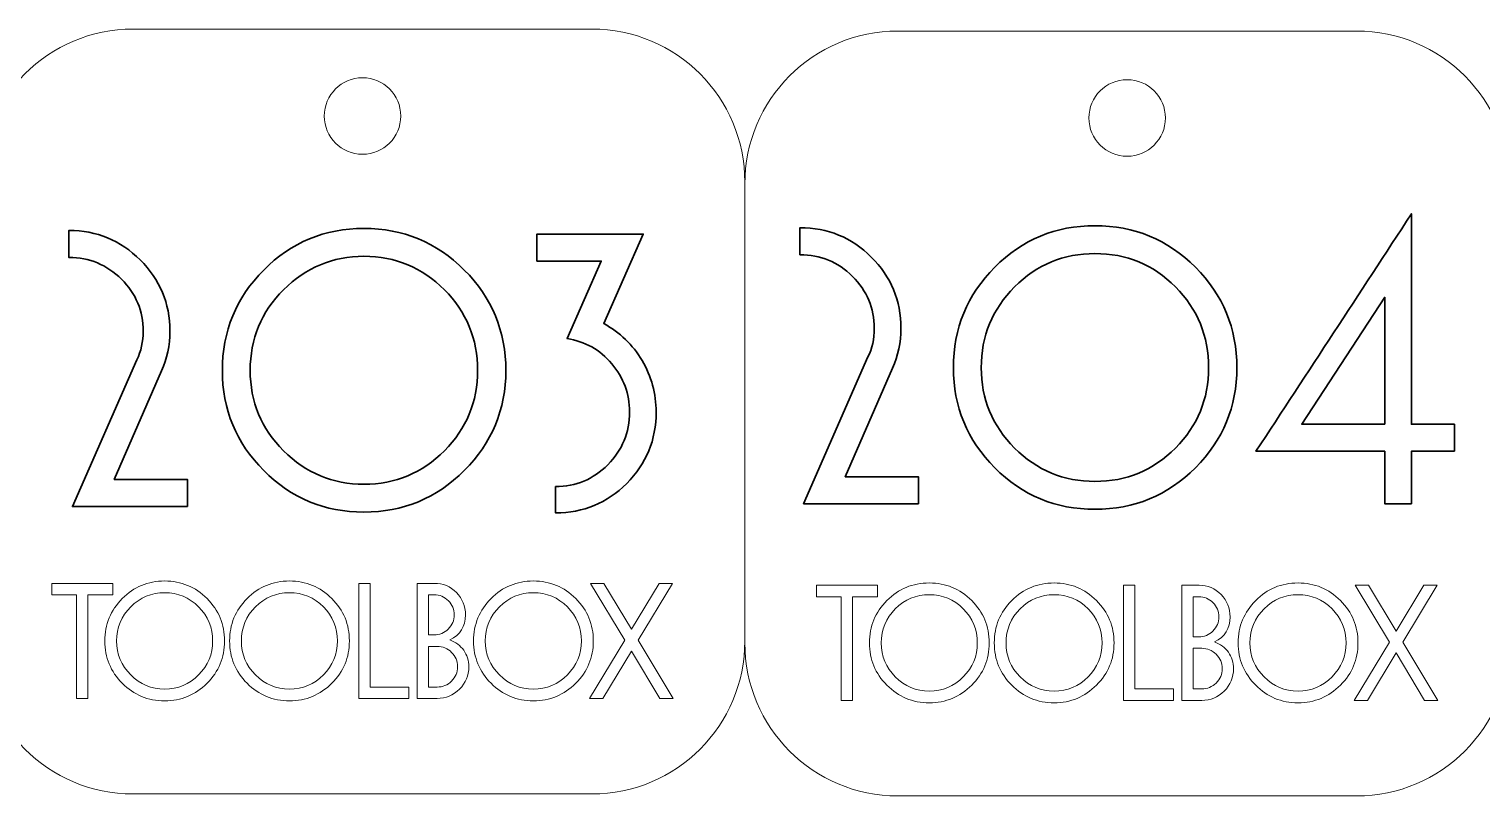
# Model space of a CAD drawing. Header units: inches. Extents: x 269 to 1026, y -294 to 278.
# Drawn here: x 322.7 to 417.7, y 227.8 to 277.9 of the extents above; entities that cross this region are included whole.
import ezdxf

# ---------------------------------------------------------------- set-up
doc = ezdxf.new("R2010")
doc.units = ezdxf.units.IN
doc.header["$MEASUREMENT"] = 0
doc.layers.add('Default', color=7, linetype='Continuous')

# ---------------------------------------------------------------- blocks, each defined once
blk = doc.blocks.new('block 359')
at = {"layer": 'Default', "color": 7, "lineweight": 35}
for points, knots in [([(333.017, 246.688), (333.017, 246.688), (325.505, 246.688), (325.505, 246.688), (325.505, 246.688), (329.716, 256.282), (329.716, 256.282), (329.993, 256.836), (330.132, 257.46), (330.132, 258.154), (330.132, 259.471), (329.657, 260.602), (328.707, 261.547), (327.757, 262.491), (326.611, 262.964), (325.27, 262.964), (325.27, 262.964), (325.27, 264.732), (325.27, 264.732), (327.089, 264.732), (328.645, 264.09), (329.937, 262.808), (331.228, 261.525), (331.874, 259.974), (331.874, 258.154), (331.874, 257.218), (331.692, 256.351), (331.328, 255.554), (331.328, 255.554), (328.233, 248.456), (328.233, 248.456), (328.233, 248.456), (333.017, 248.456), (333.017, 248.456), (333.017, 248.456), (333.017, 246.688), (333.017, 246.688)], [0, 0, 0, 0, 1, 1, 1, 2, 2, 2, 3, 3, 3, 4, 4, 4, 5, 5, 5, 6, 6, 6, 7, 7, 7, 8, 8, 8, 9, 9, 9, 10, 10, 10, 11, 11, 11, 12, 12, 12, 12]), ([(353.843, 255.58), (353.843, 253.032), (352.937, 250.852), (351.127, 249.041), (349.315, 247.229), (347.127, 246.324), (344.561, 246.324), (341.996, 246.324), (339.812, 247.229), (338.009, 249.041), (336.207, 250.852), (335.305, 253.032), (335.305, 255.58), (335.305, 258.145), (336.207, 260.333), (338.009, 262.145), (339.812, 263.956), (341.996, 264.862), (344.561, 264.862), (347.127, 264.862), (349.315, 263.956), (351.127, 262.145), (352.937, 260.333), (353.843, 258.145), (353.843, 255.58)], [0, 0, 0, 0, 1, 1, 1, 2, 2, 2, 3, 3, 3, 4, 4, 4, 5, 5, 5, 6, 6, 6, 7, 7, 7, 8, 8, 8, 8]), ([(363.671, 252.875), (363.671, 251.038), (363.03, 249.478), (361.747, 248.195), (360.464, 246.913), (358.913, 246.272), (357.093, 246.272), (357.093, 246.272), (357.093, 247.988), (357.093, 247.988), (358.421, 247.988), (359.559, 248.464), (360.507, 249.418), (361.455, 250.371), (361.929, 251.524), (361.929, 252.876), (361.929, 254.054), (361.542, 255.103), (360.767, 256.022), (359.992, 256.94), (359.018, 257.486), (357.847, 257.66), (357.847, 257.66), (360.083, 262.73), (360.083, 262.73), (360.083, 262.73), (355.871, 262.73), (355.871, 262.73), (355.871, 262.73), (355.871, 264.498), (355.871, 264.498), (355.871, 264.498), (362.823, 264.498), (362.823, 264.498), (362.823, 264.498), (360.243, 258.646), (360.243, 258.646), (361.299, 258.074), (362.134, 257.268), (362.749, 256.228), (363.364, 255.188), (363.671, 254.071), (363.671, 252.875)], [0, 0, 0, 0, 1, 1, 1, 2, 2, 2, 3, 3, 3, 4, 4, 4, 5, 5, 5, 6, 6, 6, 7, 7, 7, 8, 8, 8, 9, 9, 9, 10, 10, 10, 11, 11, 11, 12, 12, 12, 13, 13, 13, 14, 14, 14, 14]), ([(351.998, 255.58), (351.998, 257.642), (351.273, 259.402), (349.826, 260.858), (348.379, 262.314), (346.624, 263.042), (344.561, 263.042), (342.516, 263.042), (340.765, 262.314), (339.31, 260.858), (337.853, 259.402), (337.125, 257.642), (337.125, 255.58), (337.125, 253.534), (337.853, 251.784), (339.31, 250.328), (340.765, 248.872), (342.516, 248.144), (344.561, 248.144), (346.624, 248.144), (348.379, 248.872), (349.826, 250.328), (351.273, 251.784), (351.998, 253.534), (351.998, 255.58)], [0, 0, 0, 0, 1, 1, 1, 2, 2, 2, 3, 3, 3, 4, 4, 4, 5, 5, 5, 6, 6, 6, 7, 7, 7, 8, 8, 8, 8])]:
    blk.add_open_spline(points, degree=3, knots=knots, dxfattribs=at)
blk = doc.blocks.new('block 358')
at = {"layer": 'Default'}
blk.add_blockref('block 359', (0, 0), dxfattribs=at)
blk = doc.blocks.new('block 361')
at = {"layer": 'Default', "color": 7, "lineweight": 35}
blk.add_lwpolyline([(411.318, 252.07), (411.318, 260.363), (405.887, 252.07), (411.318, 252.07)], dxfattribs=at)
for points, knots in [([(415.868, 250.302), (415.868, 250.302), (413.06, 250.302), (413.06, 250.302), (413.06, 250.302), (413.06, 246.87), (413.06, 246.87), (413.06, 246.87), (411.318, 246.87), (411.318, 246.87), (411.318, 246.87), (411.318, 250.302), (411.318, 250.302), (411.318, 250.302), (402.894, 250.302), (402.894, 250.302), (406.274, 255.449), (409.663, 260.623), (413.06, 265.823), (413.06, 265.823), (413.06, 252.07), (413.06, 252.07), (413.06, 252.07), (415.868, 252.07), (415.868, 252.07), (415.868, 252.07), (415.868, 250.302), (415.868, 250.302)], [0, 0, 0, 0, 1, 1, 1, 2, 2, 2, 3, 3, 3, 4, 4, 4, 5, 5, 5, 6, 6, 6, 7, 7, 7, 8, 8, 8, 9, 9, 9, 9]), ([(380.821, 246.87), (380.821, 246.87), (373.308, 246.87), (373.308, 246.87), (373.308, 246.87), (377.519, 256.464), (377.519, 256.464), (377.796, 257.018), (377.935, 257.642), (377.935, 258.336), (377.935, 259.653), (377.46, 260.784), (376.51, 261.729), (375.56, 262.673), (374.414, 263.146), (373.073, 263.146), (373.073, 263.146), (373.073, 264.914), (373.073, 264.914), (374.893, 264.914), (376.448, 264.272), (377.74, 262.99), (379.031, 261.707), (379.677, 260.156), (379.677, 258.336), (379.677, 257.4), (379.495, 256.533), (379.131, 255.736), (379.131, 255.736), (376.036, 248.638), (376.036, 248.638), (376.036, 248.638), (380.821, 248.638), (380.821, 248.638), (380.821, 248.638), (380.821, 246.87), (380.821, 246.87)], [0, 0, 0, 0, 1, 1, 1, 2, 2, 2, 3, 3, 3, 4, 4, 4, 5, 5, 5, 6, 6, 6, 7, 7, 7, 8, 8, 8, 9, 9, 9, 10, 10, 10, 11, 11, 11, 12, 12, 12, 12]), ([(401.647, 255.762), (401.647, 253.214), (400.741, 251.034), (398.93, 249.223), (397.118, 247.411), (394.93, 246.505), (392.365, 246.505), (389.799, 246.505), (387.615, 247.411), (385.813, 249.223), (384.009, 251.034), (383.109, 253.214), (383.109, 255.762), (383.109, 258.327), (384.009, 260.515), (385.813, 262.327), (387.615, 264.138), (389.799, 265.044), (392.365, 265.044), (394.93, 265.044), (397.118, 264.138), (398.93, 262.327), (400.741, 260.515), (401.647, 258.327), (401.647, 255.762)], [0, 0, 0, 0, 1, 1, 1, 2, 2, 2, 3, 3, 3, 4, 4, 4, 5, 5, 5, 6, 6, 6, 7, 7, 7, 8, 8, 8, 8]), ([(399.8, 255.762), (399.8, 257.824), (399.077, 259.584), (397.63, 261.04), (396.182, 262.496), (394.427, 263.223), (392.365, 263.223), (390.319, 263.223), (388.568, 262.496), (387.112, 261.04), (385.657, 259.584), (384.929, 257.824), (384.929, 255.762), (384.929, 253.716), (385.657, 251.966), (387.112, 250.51), (388.568, 249.053), (390.319, 248.325), (392.365, 248.325), (394.427, 248.325), (396.182, 249.053), (397.63, 250.51), (399.077, 251.966), (399.8, 253.716), (399.8, 255.762)], [0, 0, 0, 0, 1, 1, 1, 2, 2, 2, 3, 3, 3, 4, 4, 4, 5, 5, 5, 6, 6, 6, 7, 7, 7, 8, 8, 8, 8])]:
    blk.add_open_spline(points, degree=3, knots=knots, dxfattribs=at)
blk = doc.blocks.new('block 360')
at = {"layer": 'Default'}
blk.add_blockref('block 361', (0, 0), dxfattribs=at)
blk = doc.blocks.new('block 434')
at = {"layer": 'Default', "color": 240, "lineweight": 9}
blk.add_open_spline([(329.471, 227.897), (329.471, 227.897), (359.471, 227.897), (359.471, 227.897), (364.993, 227.897), (369.471, 232.374), (369.471, 237.897), (369.471, 237.897), (369.471, 267.897), (369.471, 267.897), (369.471, 273.419), (364.993, 277.897), (359.471, 277.897), (359.471, 277.897), (329.471, 277.897), (329.471, 277.897), (323.948, 277.897), (319.471, 273.419), (319.471, 267.897), (319.471, 267.897), (319.471, 237.897), (319.471, 237.897), (319.471, 232.374), (323.948, 227.897), (329.471, 227.897)], degree=3, knots=[0, 0, 0, 0, 1, 1, 1, 2, 2, 2, 3, 3, 3, 4, 4, 4, 5, 5, 5, 6, 6, 6, 7, 7, 7, 8, 8, 8, 8], dxfattribs=at)
blk = doc.blocks.new('block 435')
at = {"layer": 'Default', "color": 240, "lineweight": 9}
blk.add_open_spline([(341.971, 272.213), (341.971, 273.594), (343.09, 274.713), (344.471, 274.713), (345.851, 274.713), (346.971, 273.594), (346.971, 272.213), (346.971, 270.833), (345.851, 269.713), (344.471, 269.713), (343.09, 269.713), (341.971, 270.833), (341.971, 272.213)], degree=3, knots=[0, 0, 0, 0, 1, 1, 1, 2, 2, 2, 3, 3, 3, 4, 4, 4, 4], dxfattribs=at)
blk = doc.blocks.new('block 436')
at = {"layer": 'Default', "color": 7, "lineweight": 5}
blk.add_lwpolyline([(328.147, 240.918), (326.51, 240.918), (326.51, 234.14), (325.774, 234.14), (325.774, 240.918), (324.148, 240.918), (324.148, 241.665), (328.147, 241.665), (328.147, 240.918)], dxfattribs=at)
blk = doc.blocks.new('block 437')
at = {"layer": 'Default', "color": 7, "lineweight": 5}
blk.add_open_spline([(335.452, 237.897), (335.452, 236.821), (335.069, 235.899), (334.304, 235.134), (333.539, 234.369), (332.614, 233.986), (331.53, 233.986), (330.446, 233.986), (329.523, 234.369), (328.762, 235.134), (328, 235.899), (327.62, 236.821), (327.62, 237.897), (327.62, 238.981), (328, 239.905), (328.762, 240.67), (329.523, 241.436), (330.446, 241.819), (331.53, 241.819), (332.614, 241.819), (333.539, 241.436), (334.304, 240.67), (335.069, 239.905), (335.452, 238.981), (335.452, 237.897)], degree=3, knots=[0, 0, 0, 0, 1, 1, 1, 2, 2, 2, 3, 3, 3, 4, 4, 4, 5, 5, 5, 6, 6, 6, 7, 7, 7, 8, 8, 8, 8], dxfattribs=at)
blk = doc.blocks.new('block 438')
at = {"layer": 'Default', "color": 7, "lineweight": 5}
blk.add_open_spline([(334.672, 237.897), (334.672, 238.768), (334.366, 239.512), (333.755, 240.127), (333.143, 240.742), (332.402, 241.049), (331.53, 241.049), (330.666, 241.049), (329.927, 240.742), (329.311, 240.127), (328.696, 239.512), (328.389, 238.768), (328.389, 237.897), (328.389, 237.033), (328.696, 236.293), (329.311, 235.678), (329.927, 235.063), (330.666, 234.755), (331.53, 234.755), (332.402, 234.755), (333.143, 235.063), (333.755, 235.678), (334.366, 236.293), (334.672, 237.033), (334.672, 237.897)], degree=3, knots=[0, 0, 0, 0, 1, 1, 1, 2, 2, 2, 3, 3, 3, 4, 4, 4, 5, 5, 5, 6, 6, 6, 7, 7, 7, 8, 8, 8, 8], dxfattribs=at)
blk = doc.blocks.new('block 439')
at = {"layer": 'Default', "color": 7, "lineweight": 5}
blk.add_open_spline([(343.613, 237.897), (343.613, 236.821), (343.231, 235.899), (342.465, 235.134), (341.7, 234.369), (340.775, 233.986), (339.692, 233.986), (338.608, 233.986), (337.685, 234.369), (336.924, 235.134), (336.162, 235.899), (335.781, 236.821), (335.781, 237.897), (335.781, 238.981), (336.162, 239.905), (336.924, 240.67), (337.685, 241.436), (338.608, 241.819), (339.692, 241.819), (340.775, 241.819), (341.7, 241.436), (342.465, 240.67), (343.231, 239.905), (343.613, 238.981), (343.613, 237.897)], degree=3, knots=[0, 0, 0, 0, 1, 1, 1, 2, 2, 2, 3, 3, 3, 4, 4, 4, 5, 5, 5, 6, 6, 6, 7, 7, 7, 8, 8, 8, 8], dxfattribs=at)
blk = doc.blocks.new('block 440')
at = {"layer": 'Default', "color": 7, "lineweight": 5}
blk.add_open_spline([(342.833, 237.897), (342.833, 238.768), (342.527, 239.512), (341.916, 240.127), (341.305, 240.742), (340.563, 241.049), (339.692, 241.049), (338.827, 241.049), (338.088, 240.742), (337.473, 240.127), (336.858, 239.512), (336.55, 238.768), (336.55, 237.897), (336.55, 237.033), (336.858, 236.293), (337.473, 235.678), (338.088, 235.063), (338.827, 234.755), (339.692, 234.755), (340.563, 234.755), (341.305, 235.063), (341.916, 235.678), (342.527, 236.293), (342.833, 237.033), (342.833, 237.897)], degree=3, knots=[0, 0, 0, 0, 1, 1, 1, 2, 2, 2, 3, 3, 3, 4, 4, 4, 5, 5, 5, 6, 6, 6, 7, 7, 7, 8, 8, 8, 8], dxfattribs=at)
blk = doc.blocks.new('block 441')
at = {"layer": 'Default', "color": 7, "lineweight": 5}
blk.add_lwpolyline([(347.502, 234.14), (344.239, 234.14), (344.239, 241.665), (344.975, 241.665), (344.975, 234.887), (347.502, 234.887), (347.502, 234.14)], dxfattribs=at)
blk = doc.blocks.new('block 442')
at = {"layer": 'Default', "color": 7, "lineweight": 5}
blk.add_open_spline([(351.423, 236.216), (351.423, 235.645), (351.22, 235.156), (350.814, 234.75), (350.407, 234.343), (349.919, 234.14), (349.348, 234.14), (349.348, 234.14), (348.051, 234.14), (348.051, 234.14), (348.051, 234.14), (348.051, 241.665), (348.051, 241.665), (348.051, 241.665), (349.171, 241.665), (349.171, 241.665), (349.736, 241.665), (350.215, 241.463), (350.611, 241.061), (351.006, 240.658), (351.204, 240.171), (351.204, 239.599), (351.204, 238.845), (350.863, 238.3), (350.182, 237.963), (350.563, 237.824), (350.865, 237.598), (351.089, 237.287), (351.312, 236.976), (351.423, 236.619), (351.423, 236.216)], degree=3, knots=[0, 0, 0, 0, 1, 1, 1, 2, 2, 2, 3, 3, 3, 4, 4, 4, 5, 5, 5, 6, 6, 6, 7, 7, 7, 8, 8, 8, 9, 9, 9, 10, 10, 10, 10], dxfattribs=at)
blk = doc.blocks.new('block 443')
at = {"layer": 'Default', "color": 7, "lineweight": 5}
blk.add_open_spline([(350.468, 239.599), (350.468, 239.958), (350.34, 240.268), (350.084, 240.528), (349.828, 240.787), (349.522, 240.918), (349.166, 240.918), (349.166, 240.918), (348.787, 240.918), (348.787, 240.918), (348.787, 240.918), (348.787, 238.292), (348.787, 238.292), (348.787, 238.292), (349.143, 238.292), (349.143, 238.292), (349.507, 238.292), (349.819, 238.42), (350.078, 238.677), (350.338, 238.933), (350.468, 239.24), (350.468, 239.599)], degree=3, knots=[0, 0, 0, 0, 1, 1, 1, 2, 2, 2, 3, 3, 3, 4, 4, 4, 5, 5, 5, 6, 6, 6, 7, 7, 7, 7], dxfattribs=at)
blk = doc.blocks.new('block 444')
at = {"layer": 'Default', "color": 7, "lineweight": 5}
blk.add_open_spline([(350.688, 236.216), (350.688, 236.582), (350.556, 236.895), (350.293, 237.155), (350.03, 237.415), (349.713, 237.546), (349.343, 237.546), (349.343, 237.546), (348.787, 237.546), (348.787, 237.546), (348.787, 237.546), (348.787, 234.887), (348.787, 234.887), (348.787, 234.887), (349.343, 234.887), (349.343, 234.887), (349.713, 234.887), (350.03, 235.017), (350.293, 235.277), (350.556, 235.537), (350.688, 235.85), (350.688, 236.216)], degree=3, knots=[0, 0, 0, 0, 1, 1, 1, 2, 2, 2, 3, 3, 3, 4, 4, 4, 5, 5, 5, 6, 6, 6, 7, 7, 7, 7], dxfattribs=at)
blk = doc.blocks.new('block 445')
at = {"layer": 'Default', "color": 7, "lineweight": 5}
blk.add_open_spline([(359.563, 237.897), (359.563, 236.821), (359.181, 235.899), (358.415, 235.134), (357.65, 234.369), (356.725, 233.986), (355.642, 233.986), (354.558, 233.986), (353.635, 234.369), (352.874, 235.134), (352.112, 235.899), (351.731, 236.821), (351.731, 237.897), (351.731, 238.981), (352.112, 239.905), (352.874, 240.67), (353.635, 241.436), (354.558, 241.819), (355.642, 241.819), (356.725, 241.819), (357.65, 241.436), (358.415, 240.67), (359.181, 239.905), (359.563, 238.981), (359.563, 237.897)], degree=3, knots=[0, 0, 0, 0, 1, 1, 1, 2, 2, 2, 3, 3, 3, 4, 4, 4, 5, 5, 5, 6, 6, 6, 7, 7, 7, 8, 8, 8, 8], dxfattribs=at)
blk = doc.blocks.new('block 446')
at = {"layer": 'Default', "color": 7, "lineweight": 5}
blk.add_open_spline([(358.783, 237.897), (358.783, 238.768), (358.478, 239.512), (357.866, 240.127), (357.255, 240.742), (356.513, 241.049), (355.642, 241.049), (354.777, 241.049), (354.038, 240.742), (353.423, 240.127), (352.808, 239.512), (352.5, 238.768), (352.5, 237.897), (352.5, 237.033), (352.808, 236.293), (353.423, 235.678), (354.038, 235.063), (354.777, 234.755), (355.642, 234.755), (356.513, 234.755), (357.255, 235.063), (357.866, 235.678), (358.478, 236.293), (358.783, 237.033), (358.783, 237.897)], degree=3, knots=[0, 0, 0, 0, 1, 1, 1, 2, 2, 2, 3, 3, 3, 4, 4, 4, 5, 5, 5, 6, 6, 6, 7, 7, 7, 8, 8, 8, 8], dxfattribs=at)
blk = doc.blocks.new('block 447')
at = {"layer": 'Default', "color": 7, "lineweight": 5}
blk.add_lwpolyline([(364.793, 234.14), (363.92, 234.14), (362.058, 237.241), (360.183, 234.14), (359.311, 234.14), (361.622, 237.942), (359.372, 241.665), (360.244, 241.665), (362.052, 238.675), (363.859, 241.665), (364.731, 241.665), (362.494, 237.942), (364.793, 234.14)], dxfattribs=at)
blk = doc.blocks.new('block 449')
at = {"layer": 'Default', "color": 240, "lineweight": 9}
blk.add_open_spline([(379.471, 227.769), (379.471, 227.769), (409.471, 227.769), (409.471, 227.769), (414.993, 227.769), (419.471, 232.246), (419.471, 237.769), (419.471, 237.769), (419.471, 267.769), (419.471, 267.769), (419.471, 273.292), (414.993, 277.769), (409.471, 277.769), (409.471, 277.769), (379.471, 277.769), (379.471, 277.769), (373.948, 277.769), (369.471, 273.292), (369.471, 267.769), (369.471, 267.769), (369.471, 237.769), (369.471, 237.769), (369.471, 232.246), (373.948, 227.769), (379.471, 227.769)], degree=3, knots=[0, 0, 0, 0, 1, 1, 1, 2, 2, 2, 3, 3, 3, 4, 4, 4, 5, 5, 5, 6, 6, 6, 7, 7, 7, 8, 8, 8, 8], dxfattribs=at)
blk = doc.blocks.new('block 450')
at = {"layer": 'Default', "color": 240, "lineweight": 9}
blk.add_open_spline([(391.971, 272.086), (391.971, 273.467), (393.09, 274.586), (394.471, 274.586), (395.851, 274.586), (396.971, 273.467), (396.971, 272.086), (396.971, 270.705), (395.851, 269.586), (394.471, 269.586), (393.09, 269.586), (391.971, 270.705), (391.971, 272.086)], degree=3, knots=[0, 0, 0, 0, 1, 1, 1, 2, 2, 2, 3, 3, 3, 4, 4, 4, 4], dxfattribs=at)
blk = doc.blocks.new('block 452')
at = {"layer": 'Default', "color": 7, "lineweight": 5}
blk.add_lwpolyline([(378.147, 240.79), (376.51, 240.79), (376.51, 234.013), (375.774, 234.013), (375.774, 240.79), (374.148, 240.79), (374.148, 241.538), (378.147, 241.538), (378.147, 240.79)], dxfattribs=at)
blk = doc.blocks.new('block 453')
at = {"layer": 'Default', "color": 7, "lineweight": 5}
blk.add_open_spline([(385.452, 237.77), (385.452, 236.693), (385.069, 235.772), (384.304, 235.007), (383.539, 234.242), (382.614, 233.859), (381.53, 233.859), (380.446, 233.859), (379.523, 234.242), (378.762, 235.007), (378, 235.772), (377.62, 236.693), (377.62, 237.77), (377.62, 238.853), (378, 239.778), (378.762, 240.543), (379.523, 241.308), (380.446, 241.691), (381.53, 241.691), (382.614, 241.691), (383.539, 241.308), (384.304, 240.543), (385.069, 239.778), (385.452, 238.853), (385.452, 237.77)], degree=3, knots=[0, 0, 0, 0, 1, 1, 1, 2, 2, 2, 3, 3, 3, 4, 4, 4, 5, 5, 5, 6, 6, 6, 7, 7, 7, 8, 8, 8, 8], dxfattribs=at)
blk = doc.blocks.new('block 454')
at = {"layer": 'Default', "color": 7, "lineweight": 5}
blk.add_open_spline([(384.672, 237.77), (384.672, 238.641), (384.366, 239.384), (383.755, 240), (383.143, 240.615), (382.402, 240.922), (381.53, 240.922), (380.666, 240.922), (379.927, 240.615), (379.311, 240), (378.696, 239.384), (378.389, 238.641), (378.389, 237.77), (378.389, 236.906), (378.696, 236.166), (379.311, 235.551), (379.927, 234.935), (380.666, 234.628), (381.53, 234.628), (382.402, 234.628), (383.143, 234.935), (383.755, 235.551), (384.366, 236.166), (384.672, 236.906), (384.672, 237.77)], degree=3, knots=[0, 0, 0, 0, 1, 1, 1, 2, 2, 2, 3, 3, 3, 4, 4, 4, 5, 5, 5, 6, 6, 6, 7, 7, 7, 8, 8, 8, 8], dxfattribs=at)
blk = doc.blocks.new('block 455')
at = {"layer": 'Default', "color": 7, "lineweight": 5}
blk.add_open_spline([(393.613, 237.77), (393.613, 236.693), (393.231, 235.772), (392.465, 235.007), (391.7, 234.242), (390.775, 233.859), (389.692, 233.859), (388.608, 233.859), (387.685, 234.242), (386.924, 235.007), (386.162, 235.772), (385.781, 236.693), (385.781, 237.77), (385.781, 238.853), (386.162, 239.778), (386.924, 240.543), (387.685, 241.308), (388.608, 241.691), (389.692, 241.691), (390.775, 241.691), (391.7, 241.308), (392.465, 240.543), (393.231, 239.778), (393.613, 238.853), (393.613, 237.77)], degree=3, knots=[0, 0, 0, 0, 1, 1, 1, 2, 2, 2, 3, 3, 3, 4, 4, 4, 5, 5, 5, 6, 6, 6, 7, 7, 7, 8, 8, 8, 8], dxfattribs=at)
blk = doc.blocks.new('block 456')
at = {"layer": 'Default', "color": 7, "lineweight": 5}
blk.add_open_spline([(392.833, 237.77), (392.833, 238.641), (392.527, 239.384), (391.916, 240), (391.305, 240.615), (390.563, 240.922), (389.692, 240.922), (388.827, 240.922), (388.088, 240.615), (387.473, 240), (386.858, 239.384), (386.55, 238.641), (386.55, 237.77), (386.55, 236.906), (386.858, 236.166), (387.473, 235.551), (388.088, 234.935), (388.827, 234.628), (389.692, 234.628), (390.563, 234.628), (391.305, 234.935), (391.916, 235.551), (392.527, 236.166), (392.833, 236.906), (392.833, 237.77)], degree=3, knots=[0, 0, 0, 0, 1, 1, 1, 2, 2, 2, 3, 3, 3, 4, 4, 4, 5, 5, 5, 6, 6, 6, 7, 7, 7, 8, 8, 8, 8], dxfattribs=at)
blk = doc.blocks.new('block 457')
at = {"layer": 'Default', "color": 7, "lineweight": 5}
blk.add_lwpolyline([(397.502, 234.013), (394.239, 234.013), (394.239, 241.538), (394.975, 241.538), (394.975, 234.76), (397.502, 234.76), (397.502, 234.013)], dxfattribs=at)
blk = doc.blocks.new('block 458')
at = {"layer": 'Default', "color": 7, "lineweight": 5}
blk.add_open_spline([(401.423, 236.089), (401.423, 235.518), (401.22, 235.029), (400.814, 234.622), (400.407, 234.216), (399.919, 234.013), (399.348, 234.013), (399.348, 234.013), (398.051, 234.013), (398.051, 234.013), (398.051, 234.013), (398.051, 241.538), (398.051, 241.538), (398.051, 241.538), (399.171, 241.538), (399.171, 241.538), (399.736, 241.538), (400.215, 241.336), (400.611, 240.933), (401.006, 240.531), (401.204, 240.043), (401.204, 239.472), (401.204, 238.718), (400.863, 238.172), (400.182, 237.835), (400.563, 237.696), (400.865, 237.471), (401.089, 237.16), (401.312, 236.848), (401.423, 236.492), (401.423, 236.089)], degree=3, knots=[0, 0, 0, 0, 1, 1, 1, 2, 2, 2, 3, 3, 3, 4, 4, 4, 5, 5, 5, 6, 6, 6, 7, 7, 7, 8, 8, 8, 9, 9, 9, 10, 10, 10, 10], dxfattribs=at)
blk = doc.blocks.new('block 459')
at = {"layer": 'Default', "color": 7, "lineweight": 5}
blk.add_open_spline([(400.468, 239.472), (400.468, 239.831), (400.34, 240.14), (400.084, 240.4), (399.828, 240.66), (399.522, 240.79), (399.166, 240.79), (399.166, 240.79), (398.787, 240.79), (398.787, 240.79), (398.787, 240.79), (398.787, 238.165), (398.787, 238.165), (398.787, 238.165), (399.143, 238.165), (399.143, 238.165), (399.507, 238.165), (399.819, 238.293), (400.078, 238.55), (400.338, 238.806), (400.468, 239.113), (400.468, 239.472)], degree=3, knots=[0, 0, 0, 0, 1, 1, 1, 2, 2, 2, 3, 3, 3, 4, 4, 4, 5, 5, 5, 6, 6, 6, 7, 7, 7, 7], dxfattribs=at)
blk = doc.blocks.new('block 460')
at = {"layer": 'Default', "color": 7, "lineweight": 5}
blk.add_open_spline([(400.688, 236.089), (400.688, 236.455), (400.556, 236.768), (400.293, 237.028), (400.03, 237.288), (399.713, 237.418), (399.343, 237.418), (399.343, 237.418), (398.787, 237.418), (398.787, 237.418), (398.787, 237.418), (398.787, 234.76), (398.787, 234.76), (398.787, 234.76), (399.343, 234.76), (399.343, 234.76), (399.713, 234.76), (400.03, 234.89), (400.293, 235.15), (400.556, 235.409), (400.688, 235.722), (400.688, 236.089)], degree=3, knots=[0, 0, 0, 0, 1, 1, 1, 2, 2, 2, 3, 3, 3, 4, 4, 4, 5, 5, 5, 6, 6, 6, 7, 7, 7, 7], dxfattribs=at)
blk = doc.blocks.new('block 461')
at = {"layer": 'Default', "color": 7, "lineweight": 5}
blk.add_open_spline([(409.563, 237.77), (409.563, 236.693), (409.181, 235.772), (408.415, 235.007), (407.65, 234.242), (406.725, 233.859), (405.642, 233.859), (404.558, 233.859), (403.635, 234.242), (402.874, 235.007), (402.112, 235.772), (401.731, 236.693), (401.731, 237.77), (401.731, 238.853), (402.112, 239.778), (402.874, 240.543), (403.635, 241.308), (404.558, 241.691), (405.642, 241.691), (406.725, 241.691), (407.65, 241.308), (408.415, 240.543), (409.181, 239.778), (409.563, 238.853), (409.563, 237.77)], degree=3, knots=[0, 0, 0, 0, 1, 1, 1, 2, 2, 2, 3, 3, 3, 4, 4, 4, 5, 5, 5, 6, 6, 6, 7, 7, 7, 8, 8, 8, 8], dxfattribs=at)
blk = doc.blocks.new('block 462')
at = {"layer": 'Default', "color": 7, "lineweight": 5}
blk.add_open_spline([(408.783, 237.77), (408.783, 238.641), (408.478, 239.384), (407.866, 240), (407.255, 240.615), (406.513, 240.922), (405.642, 240.922), (404.777, 240.922), (404.038, 240.615), (403.423, 240), (402.808, 239.384), (402.5, 238.641), (402.5, 237.77), (402.5, 236.906), (402.808, 236.166), (403.423, 235.551), (404.038, 234.935), (404.777, 234.628), (405.642, 234.628), (406.513, 234.628), (407.255, 234.935), (407.866, 235.551), (408.478, 236.166), (408.783, 236.906), (408.783, 237.77)], degree=3, knots=[0, 0, 0, 0, 1, 1, 1, 2, 2, 2, 3, 3, 3, 4, 4, 4, 5, 5, 5, 6, 6, 6, 7, 7, 7, 8, 8, 8, 8], dxfattribs=at)
blk = doc.blocks.new('block 463')
at = {"layer": 'Default', "color": 7, "lineweight": 5}
blk.add_lwpolyline([(414.793, 234.013), (413.92, 234.013), (412.058, 237.114), (410.183, 234.013), (409.311, 234.013), (411.622, 237.815), (409.372, 241.538), (410.244, 241.538), (412.052, 238.547), (413.859, 241.538), (414.731, 241.538), (412.494, 237.815), (414.793, 234.013)], dxfattribs=at)
blk = doc.blocks.new('block 451')
at = {"layer": 'Default'}
for name in ['block 452', 'block 453', 'block 455', 'block 457', 'block 458', 'block 461', 'block 463', 'block 454', 'block 456', 'block 459', 'block 462', 'block 460']:
    blk.add_blockref(name, (0, 0), dxfattribs=at)
blk = doc.blocks.new('block 448')
at = {"layer": 'Default'}
for name in ['block 449', 'block 450', 'block 451']:
    blk.add_blockref(name, (0, 0), dxfattribs=at)

msp = doc.modelspace()

# ---------------------------------------------------------------- block references
at = {"layer": 'Default'}
for name in ['block 434', 'block 448', 'block 435', 'block 360', 'block 358', 'block 436', 'block 437', 'block 439', 'block 441', 'block 442', 'block 445', 'block 447', 'block 438', 'block 440', 'block 443', 'block 446', 'block 444']:
    msp.add_blockref(name, (0, 0), dxfattribs=at)

doc.saveas('drawing.dxf')
